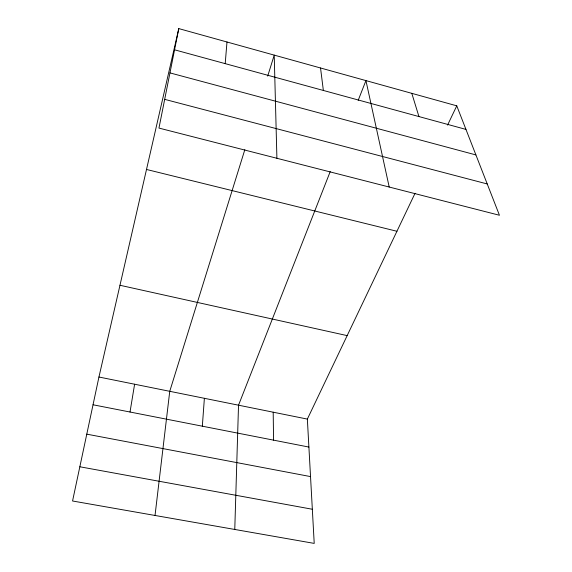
<?xml version="1.0" encoding="UTF-8"?>
<svg xmlns="http://www.w3.org/2000/svg" width="572" height="572" viewBox="0 0 572 572"><rect width="100%" height="100%" fill="white"/><g stroke="black" fill="none" stroke-linecap="round" stroke-linejoin="round"><path stroke-width="0.86" d="M234.77 529.457L238.524 405.198L330.23 171.564M202.331 426.19L204.383 398.305M225.204 63.642L226.984 41.992M155.026 515.465L169.748 391.312L244.837 149.685M130.016 412.026L134.606 384.22M178.786 28.6L158.959 128.078L499.442 215.258L456.763 105.834L178.786 28.6L98.942 377.019L72.558 500.993L314.221 543.4L307.357 419.09L415.05 193.286M267.703 76.105L274.224 55.119L276.905 158.28M358.201 100.307L365.937 80.602L389.21 187.03M447.569 125.104L456.763 105.834M79.837 466.773L312.333 509.252M86.787 434.155L310.532 476.59M93.036 404.776L308.901 447.068M98.942 377.019L307.357 419.09M119.97 285.271L347.168 335.621M146.504 169.462L396.939 231.274M164.686 99.349L487.237 183.962M169.955 72.894L475.911 154.926M174.56 49.807L465.958 129.408M411.804 93.343L418.94 116.566M320.534 67.982L323.359 90.455M273.194 412.19L273.566 440.147"/></g></svg>
